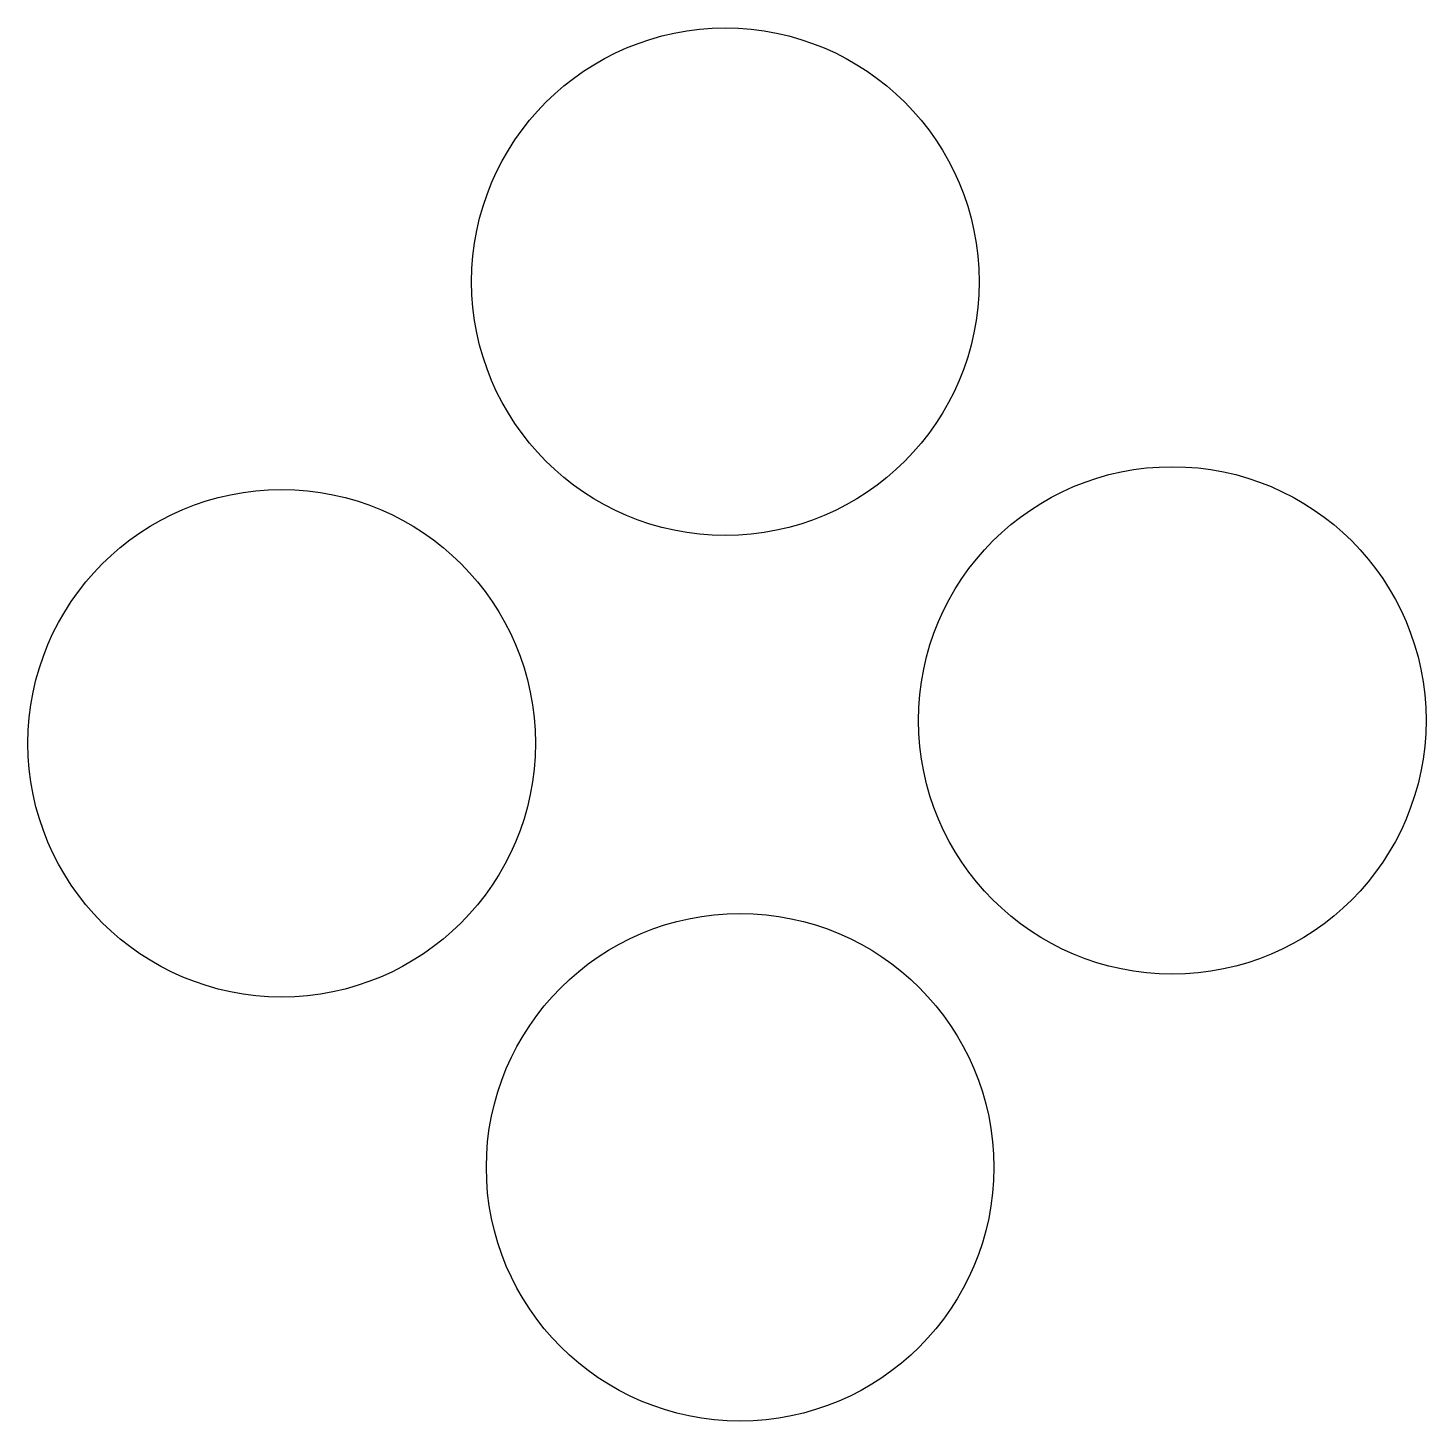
# Model space of a CAD drawing. Extents: x 20 to 290, y 139 to 409.
import ezdxf

# ---------------------------------------------------------------- set-up
doc = ezdxf.new("R2010")
doc.units = 0
doc.layers.add('Layer_1', color=7, linetype='CONTINUOUS')

msp = doc.modelspace()

# ---------------------------------------------------------------- linework, layer by layer
at = {"layer": 'Layer_1', "color": 7}
for points in [[(203.867362, 359.725616), (203.867362, 359.725616)], [(290.387811, 274.789792), (290.387811, 274.789792)], [(117.980767, 270.352842), (117.980767, 270.352842)], [(206.719686, 188.269329), (206.719686, 188.269329)]]:
    msp.add_lwpolyline(points, dxfattribs=at)
for points in [[(105.620692, 359.725616), (105.620692, 386.855686), (127.613958, 408.848952), (154.74403, 408.848952)], [(154.74403, 408.848952), (181.874094, 408.848952), (203.867362, 386.855686), (203.867362, 359.725616)], [(154.74403, 310.602284), (127.613958, 310.602284), (105.620692, 332.595544), (105.620692, 359.725616)], [(203.867362, 359.725616), (203.867362, 332.595544), (181.874094, 310.602284), (154.74403, 310.602284)], [(192.14114, 274.789792), (192.14114, 301.919861), (214.134406, 323.913127), (241.264478, 323.913127)], [(241.264478, 323.913127), (268.394542, 323.913127), (290.387811, 301.919861), (290.387811, 274.789792)], [(19.734096, 270.352842), (19.734096, 297.482912), (41.727362, 319.476178), (68.857435, 319.476178)], [(68.857435, 319.476178), (95.987498, 319.476178), (117.980767, 297.482912), (117.980767, 270.352842)], [(241.264478, 225.666459), (214.134406, 225.666459), (192.14114, 247.659719), (192.14114, 274.789792)], [(290.387811, 274.789792), (290.387811, 247.659719), (268.394542, 225.666459), (241.264478, 225.666459)], [(68.857435, 221.22951), (41.727362, 221.22951), (19.734096, 243.22277), (19.734096, 270.352842)], [(117.980767, 270.352842), (117.980767, 243.22277), (95.987498, 221.22951), (68.857435, 221.22951)], [(108.473016, 188.269329), (108.473016, 215.399398), (130.466282, 237.392664), (157.596354, 237.392664)], [(157.596354, 237.392664), (184.726418, 237.392664), (206.719686, 215.399398), (206.719686, 188.269329)], [(157.596354, 139.145996), (130.466282, 139.145996), (108.473016, 161.139256), (108.473016, 188.269329)], [(206.719686, 188.269329), (206.719686, 161.139256), (184.726418, 139.145996), (157.596354, 139.145996)]]:
    msp.add_open_spline(points, degree=3, dxfattribs=at)

doc.saveas('drawing.dxf')
